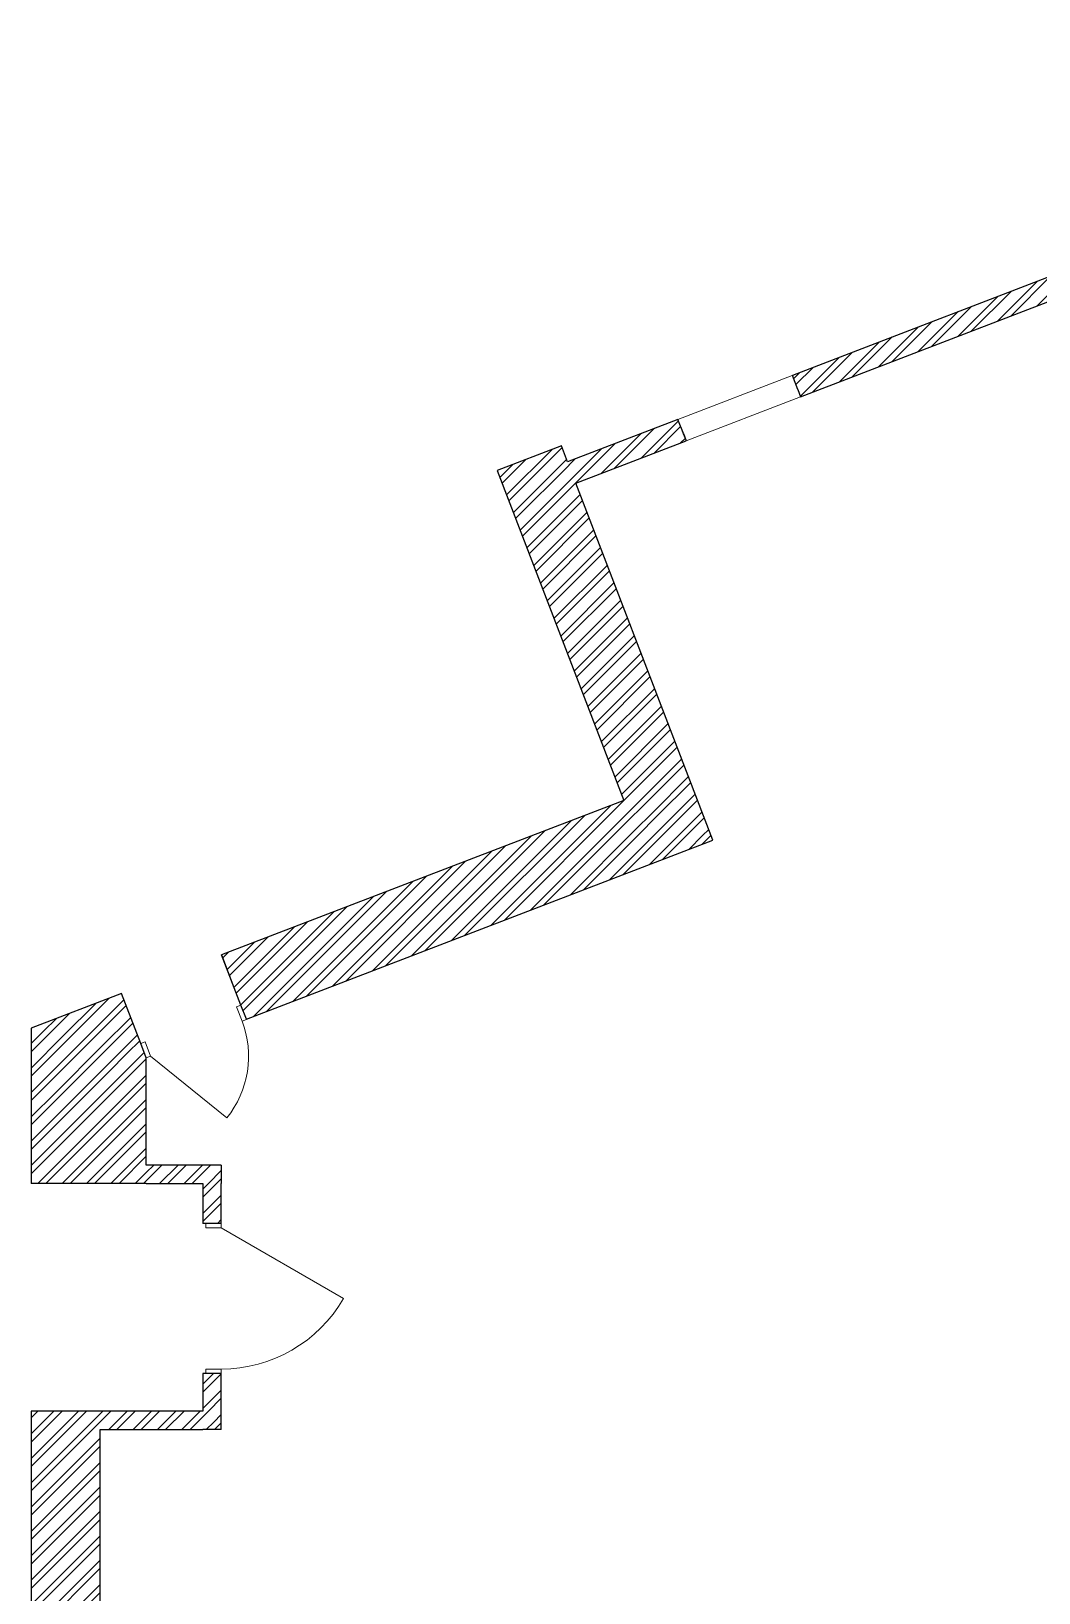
# Model space of a CAD drawing. Header units: millimetres. Extents: x -6376 to 18241, y -2739 to 17970.
# Drawn here: x -640 to 5933, y 7446 to 17630 of the extents above; entities that cross this region are included whole.
import ezdxf

# ---------------------------------------------------------------- set-up
doc = ezdxf.new("R2010")
doc.units = ezdxf.units.MM
doc.header["$MEASUREMENT"] = 0
doc.layers.add('101 Стіни', color=7, linetype='Continuous')
doc.layers.add('Демонтаж_101 Стіни', color=7, linetype='Continuous')
for name, color, linetype, lineweight, true_color in [('101 Стіни_Ном._пера__1', 18, 'Continuous', 25, 0x040404), ('Двери ARCHICAD_Ном._пера__102', 252, 'Continuous', 5, 0x898989), ('Демонтаж_101 Стіни_Ном._пера__1', 18, 'Continuous', 25, 0x040404), ('Демонтаж_Двери ARCHICAD_Ном._пера__102', 252, 'Continuous', 5, 0x898989), ('Демонтаж_Окна ARCHICAD_Ном._пера__101', 18, 'Continuous', 13, 0x020202)]:
    doc.layers.add(name, color=color, linetype=linetype, lineweight=lineweight, true_color=true_color)
pattern_1 = [(45, (0, 0), (-79.5495, 79.5495), []), (45, (-26.52, 26.52), (-79.5495, 79.5495), [])]

# ---------------------------------------------------------------- blocks, each defined once
blk = doc.blocks.new('Simple Door Opening_4')
at = {"layer": 'Двери ARCHICAD_Ном._пера__102', "color": 252, "linetype": 'Continuous', "lineweight": 5, "true_color": 0x898989}
for p, q in [((-742.5, 0), (-742.5, 450)), ((742.5, 0), (742.5, 450))]:
    blk.add_line(p, q, dxfattribs=at)
blk = doc.blocks.new('Стіна_7', base_point=(-640, 4075))
at = {"layer": '101 Стіни', "linetype": 'Continuous', "lineweight": 0, "true_color": 0xffffff}
h = blk.add_hatch(dxfattribs=at)
h.set_pattern_fill('Кирпич_01', style=0, pattern_type=2)
h.set_pattern_definition(pattern_1)
h.paths.add_polyline_path([(-640, 4075), (-190, 4075), (-190, 8630), (-640, 8630)])
at = {"layer": '101 Стіни_Ном._пера__1', "color": 18, "linetype": 'Continuous', "lineweight": 25, "true_color": 0x040404}
for p, q in [((-190, 10115), (-640, 10115)), ((-190, 8630), (-640, 8630))]:
    blk.add_line(p, q, dxfattribs=at)
at = {"layer": '101 Стіни_Ном._пера__1', "color": 18, "linetype": 'Continuous', "lineweight": 25, "true_color": 0x040404, "flags": 128}
for points in [[(-640, 8630), (-640, 4075)], [(-190, 4075), (-190, 8510)]]:
    blk.add_lwpolyline(points, dxfattribs=at)
at = {"layer": 'Двери ARCHICAD_Ном._пера__102', "color": 252, "linetype": 'Continuous', "lineweight": 5, "true_color": 0x898989, "xscale": -1, "zscale": 1000, "rotation": 90}
blk.add_blockref('Simple Door Opening_4', (-190, 9373), dxfattribs=at)
blk = doc.blocks.new('Door 25')
at = {"layer": 'Двери ARCHICAD_Ном._пера__102', "color": 252, "linetype": 'Continuous', "lineweight": 5, "true_color": 0x898989}
for p, q in [((320, 0), (0, 554)), ((-320, 0), (-350, 0)), ((-350, 0), (-350, -100)), ((-350, 0), (-350, -100)), ((-350, 0), (-350, -100)), ((-320, -100), (-320, 0)), ((350, 0), (320, 0)), ((320, 0), (320, -100)), ((350, -100), (350, 0)), ((350, 0), (350, -100)), ((350, 0), (350, -100)), ((-350, -100), (-320, -100)), ((-350, -100), (-350, -450)), ((320, -100), (350, -100)), ((350, -100), (350, -450))]:
    blk.add_line(p, q, dxfattribs=at)
blk.add_arc((320, 0), 640, 120, 180, dxfattribs=at)
blk = doc.blocks.new('Стіна_8', base_point=(3646, 12774))
at = {"layer": '101 Стіни', "linetype": 'Continuous', "lineweight": 0, "true_color": 0xffffff}
h = blk.add_hatch(dxfattribs=at)
h.set_pattern_fill('Кирпич_01', style=0, pattern_type=2)
h.set_pattern_definition(pattern_1)
h.paths.add_polyline_path([(3646, 12774), (3226, 12613), (3807, 12354)])
h = blk.add_hatch(dxfattribs=at)
h.set_pattern_fill('Кирпич_01', style=0, pattern_type=2)
h.set_pattern_definition(pattern_1)
h.paths.add_polyline_path([(602, 11606), (764, 11186), (3387, 12193), (3226, 12613)])
h = blk.add_hatch(dxfattribs=at)
h.set_pattern_fill('Кирпич_01', style=0, pattern_type=2)
h.set_pattern_definition(pattern_1)
h.paths.add_polyline_path([(3226, 12613), (3387, 12193), (3807, 12354)])
at = {"layer": '101 Стіни_Ном._пера__1', "color": 18, "linetype": 'Continuous', "lineweight": 25, "true_color": 0x040404}
for p, q in [((728, 11279), (602, 11606)), ((74, 11028), (-51, 11355)), ((764, 11186), (728, 11279)), ((110, 10935), (74, 11028))]:
    blk.add_line(p, q, dxfattribs=at)
at = {"layer": '101 Стіни_Ном._пера__1', "color": 18, "linetype": 'Continuous', "lineweight": 25, "true_color": 0x040404, "flags": 128}
for points in [[(3807, 12354), (3646, 12774)], [(3226, 12613), (602, 11606)], [(764, 11186), (3807, 12354)], [(-51, 11355), (-640, 11129)]]:
    blk.add_lwpolyline(points, dxfattribs=at)
at = {"layer": 'Двери ARCHICAD_Ном._пера__102', "color": 252, "linetype": 'Continuous', "lineweight": 5, "true_color": 0x898989, "zscale": 1000, "rotation": 200.9999999999997}
blk.add_blockref('Door 25', (437, 11060), dxfattribs=at)
blk = doc.blocks.new('Стіна_9', base_point=(-640, 10115))
at = {"layer": '101 Стіни', "linetype": 'Continuous', "lineweight": 0, "true_color": 0xffffff}
h = blk.add_hatch(dxfattribs=at)
h.set_pattern_fill('Кирпич_01', style=0, pattern_type=2)
h.set_pattern_definition(pattern_1)
h.paths.add_polyline_path([(-51, 11355), (-640, 11129), (110, 10935)])
h = blk.add_hatch(dxfattribs=at)
h.set_pattern_fill('Кирпич_01', style=0, pattern_type=2)
h.set_pattern_definition(pattern_1)
h.paths.add_polyline_path([(-640, 10647), (110, 10935), (-640, 11129)])
h = blk.add_hatch(dxfattribs=at)
h.set_pattern_fill('Кирпич_01', style=0, pattern_type=2)
h.set_pattern_definition(pattern_1)
h.paths.add_polyline_path([(-640, 10647), (-640, 10115), (110, 10115), (110, 10935)])
at = {"layer": '101 Стіни_Ном._пера__1', "color": 18, "linetype": 'Continuous', "lineweight": 25, "true_color": 0x040404, "flags": 128}
for points in [[(-640, 11129), (-640, 10115)], [(110, 10235), (110, 10935)], [(110, 10115), (-190, 10115)]]:
    blk.add_lwpolyline(points, dxfattribs=at)
blk = doc.blocks.new('Стіна_10', base_point=(600, 10235))
at = {"layer": '101 Стіни', "linetype": 'Continuous', "lineweight": 0, "true_color": 0xffffff}
h = blk.add_hatch(dxfattribs=at)
h.set_pattern_fill('Кирпич_01', style=0, pattern_type=2)
h.set_pattern_definition(pattern_1)
h.paths.add_polyline_path([(480, 10235), (110, 10235), (110, 10115), (480, 10115)])
h = blk.add_hatch(dxfattribs=at)
h.set_pattern_fill('Кирпич_01', style=0, pattern_type=2)
h.set_pattern_definition(pattern_1)
h.paths.add_polyline_path([(480, 10115), (600, 10115), (600, 10235)])
h = blk.add_hatch(dxfattribs=at)
h.set_pattern_fill('Кирпич_01', style=0, pattern_type=2)
h.set_pattern_definition(pattern_1)
h.paths.add_polyline_path([(480, 10115), (600, 10235), (480, 10235)])
at = {"layer": '101 Стіни_Ном._пера__1', "color": 18, "linetype": 'Continuous', "lineweight": 25, "true_color": 0x040404, "flags": 128}
for points in [[(600, 10235), (110, 10235)], [(600, 10235), (600, 10115)], [(110, 10115), (480, 10115)]]:
    blk.add_lwpolyline(points, dxfattribs=at)
blk = doc.blocks.new('Door 25_2')
at = {"layer": 'Двери ARCHICAD_Ном._пера__102', "color": 252, "linetype": 'Continuous', "lineweight": 5, "true_color": 0x898989}
for p, q in [((460, 0), (0, 797)), ((-460, 0), (-490, 0)), ((-490, 0), (-490, -100)), ((-490, 0), (-490, -100)), ((-490, 0), (-490, -100)), ((-460, -100), (-460, 0)), ((490, 0), (460, 0)), ((460, 0), (460, -100)), ((490, -100), (490, 0)), ((490, 0), (490, -100)), ((490, 0), (490, -100)), ((-490, -100), (-460, -100)), ((-490, -100), (-490, -120)), ((460, -100), (490, -100)), ((490, -100), (490, -120))]:
    blk.add_line(p, q, dxfattribs=at)
blk.add_arc((460, 0), 920, 120, 180, dxfattribs=at)
blk = doc.blocks.new('Стіна_11', base_point=(600, 10235))
at = {"layer": '101 Стіни', "linetype": 'Continuous', "lineweight": 0, "true_color": 0xffffff}
h = blk.add_hatch(dxfattribs=at)
h.set_pattern_fill('Кирпич_01', style=0, pattern_type=2)
h.set_pattern_definition(pattern_1)
h.paths.add_polyline_path([(600, 10115), (480, 10115), (480, 9855), (600, 9855)])
h = blk.add_hatch(dxfattribs=at)
h.set_pattern_fill('Кирпич_01', style=0, pattern_type=2)
h.set_pattern_definition(pattern_1)
h.paths.add_polyline_path([(600, 8875), (480, 8875), (480, 8630), (600, 8630)])
h = blk.add_hatch(dxfattribs=at)
h.set_pattern_fill('Кирпич_01', style=0, pattern_type=2)
h.set_pattern_definition(pattern_1)
h.paths.add_polyline_path([(480, 8630), (480, 8510), (600, 8510)])
h = blk.add_hatch(dxfattribs=at)
h.set_pattern_fill('Кирпич_01', style=0, pattern_type=2)
h.set_pattern_definition(pattern_1)
h.paths.add_polyline_path([(600, 8630), (480, 8630), (600, 8510)])
at = {"layer": '101 Стіни_Ном._пера__1', "color": 18, "linetype": 'Continuous', "lineweight": 25, "true_color": 0x040404}
for p, q in [((500, 9855), (480, 9855)), ((600, 9855), (500, 9855)), ((500, 8875), (480, 8875)), ((600, 8875), (500, 8875))]:
    blk.add_line(p, q, dxfattribs=at)
at = {"layer": '101 Стіни_Ном._пера__1', "color": 18, "linetype": 'Continuous', "lineweight": 25, "true_color": 0x040404, "flags": 128}
for points in [[(480, 10115), (480, 9855)], [(600, 9855), (600, 10115)], [(480, 8875), (480, 8630)], [(600, 8510), (600, 8875)], [(600, 8510), (480, 8510)]]:
    blk.add_lwpolyline(points, dxfattribs=at)
at = {"layer": 'Двери ARCHICAD_Ном._пера__102', "color": 252, "linetype": 'Continuous', "lineweight": 5, "true_color": 0x898989, "xscale": -1, "zscale": 1000, "rotation": 270}
blk.add_blockref('Door 25_2', (600, 9365), dxfattribs=at)
blk = doc.blocks.new('Стіна_12', base_point=(600, 8510))
at = {"layer": '101 Стіни', "linetype": 'Continuous', "lineweight": 0, "true_color": 0xffffff}
h = blk.add_hatch(dxfattribs=at)
h.set_pattern_fill('Кирпич_01', style=0, pattern_type=2)
h.set_pattern_definition(pattern_1)
h.paths.add_polyline_path([(480, 8630), (-190, 8630), (-190, 8510), (480, 8510)])
at = {"layer": '101 Стіни_Ном._пера__1', "color": 18, "linetype": 'Continuous', "lineweight": 25, "true_color": 0x040404, "flags": 128}
for points in [[(480, 8630), (-190, 8630)], [(-190, 8510), (480, 8510)]]:
    blk.add_lwpolyline(points, dxfattribs=at)
blk = doc.blocks.new('Стіна_13', base_point=(3646, 12774))
at = {"layer": '101 Стіни', "linetype": 'Continuous', "lineweight": 0, "true_color": 0xffffff}
h = blk.add_hatch(dxfattribs=at)
h.set_pattern_fill('Кирпич_01', style=0, pattern_type=2)
h.set_pattern_definition(pattern_1)
h.paths.add_polyline_path([(2820, 14926), (2400, 14765), (3226, 12613), (3646, 12774)])
at = {"layer": '101 Стіни_Ном._пера__1', "color": 18, "linetype": 'Continuous', "lineweight": 25, "true_color": 0x040404, "flags": 128}
for points in [[(2820, 14926), (2400, 14765)], [(2859, 14823), (2820, 14926)], [(2400, 14765), (3226, 12613)], [(3646, 12774), (2913, 14683)]]:
    blk.add_lwpolyline(points, dxfattribs=at)
blk = doc.blocks.new('Simple Window Opening')
at = {"layer": 'Демонтаж_Окна ARCHICAD_Ном._пера__101', "color": 18, "linetype": 'Continuous', "lineweight": 13, "true_color": 0x020202}
for p, q in [((-400, 0), (-400, 100)), ((-400, 100), (400, 100)), ((-400, 0), (-400, -50)), ((400, 0), (400, 100)), ((400, 0), (400, -50)), ((-400, -50), (400, -50))]:
    blk.add_line(p, q, dxfattribs=at)
blk = doc.blocks.new('Simple Door Opening_5')
at = {"layer": 'Демонтаж_Двери ARCHICAD_Ном._пера__102', "color": 252, "linetype": 'Continuous', "lineweight": 5, "true_color": 0x898989}
for p, q in [((-450, 0), (-450, 150)), ((450, 0), (450, 150))]:
    blk.add_line(p, q, dxfattribs=at)
blk = doc.blocks.new('Стіна_14', base_point=(2913, 14683))
at = {"layer": 'Демонтаж_101 Стіни', "linetype": 'Continuous', "lineweight": 0, "true_color": 0xffffff}
h = blk.add_hatch(dxfattribs=at)
h.set_pattern_fill('Кирпич_01', style=0, pattern_type=2)
h.set_pattern_definition(pattern_1)
h.paths.add_polyline_path([(7191, 16486), (7245, 16346), (10223, 17489), (10171, 17630)])
h = blk.add_hatch(dxfattribs=at)
h.set_pattern_fill('Кирпич_01', style=0, pattern_type=2)
h.set_pattern_definition(pattern_1)
h.paths.add_polyline_path([(6351, 16164), (4325, 15386), (4361, 15293), (4379, 15246), (6404, 16024)])
h = blk.add_hatch(dxfattribs=at)
h.set_pattern_fill('Кирпич_01', style=0, pattern_type=2)
h.set_pattern_definition(pattern_1)
h.paths.add_polyline_path([(3578, 15099), (2859, 14823), (2913, 14683), (3632, 14959), (3614, 15006)])
at = {"layer": 'Демонтаж_101 Стіни_Ном._пера__1', "color": 18, "linetype": 'Continuous', "lineweight": 25, "true_color": 0x040404}
for p, q in [((7245, 16346), (7191, 16486)), ((6404, 16024), (6351, 16164)), ((4361, 15293), (4325, 15386)), ((4361, 15293), (4379, 15246)), ((3614, 15006), (3578, 15099)), ((3614, 15006), (3632, 14959))]:
    blk.add_line(p, q, dxfattribs=at)
at = {"layer": 'Демонтаж_101 Стіни_Ном._пера__1', "color": 18, "linetype": 'Continuous', "lineweight": 25, "true_color": 0x040404, "flags": 128}
for points in [[(10171, 17630), (7191, 16486)], [(7245, 16346), (10223, 17489)], [(6351, 16164), (4325, 15386)], [(4379, 15246), (6404, 16024)], [(3578, 15099), (2859, 14823)], [(2913, 14683), (3632, 14959)]]:
    blk.add_lwpolyline(points, dxfattribs=at)
at = {"layer": 'Демонтаж_Двери ARCHICAD_Ном._пера__102', "color": 252, "linetype": 'Continuous', "lineweight": 5, "true_color": 0x898989, "xscale": -1, "zscale": 1000, "rotation": 21.00000000000001}
blk.add_blockref('Simple Door Opening_5', (6825, 16185), dxfattribs=at)
at = {"layer": 'Демонтаж_Окна ARCHICAD_Ном._пера__101', "color": 18, "linetype": 'Continuous', "lineweight": 13, "true_color": 0x020202, "zscale": 1000, "rotation": 21.00000000000001}
blk.add_blockref('Simple Window Opening', (3987, 15149), dxfattribs=at)

msp = doc.modelspace()

# ---------------------------------------------------------------- block references
at = {"layer": '101 Стіни', "color": 18, "lineweight": 25, "true_color": 0x040404}
for name, p in [('Стіна_13', (3646, 12774)), ('Стіна_8', (3646, 12774)), ('Стіна_9', (-640, 10115)), ('Стіна_10', (600, 10235)), ('Стіна_7', (-640, 4075)), ('Стіна_11', (600, 10235)), ('Стіна_12', (600, 8510))]:
    msp.add_blockref(name, p, dxfattribs=at)
at = {"layer": 'Демонтаж_101 Стіни', "color": 18, "lineweight": 25, "true_color": 0x040404}
msp.add_blockref('Стіна_14', (2913, 14683), dxfattribs=at)

doc.saveas('drawing.dxf')
